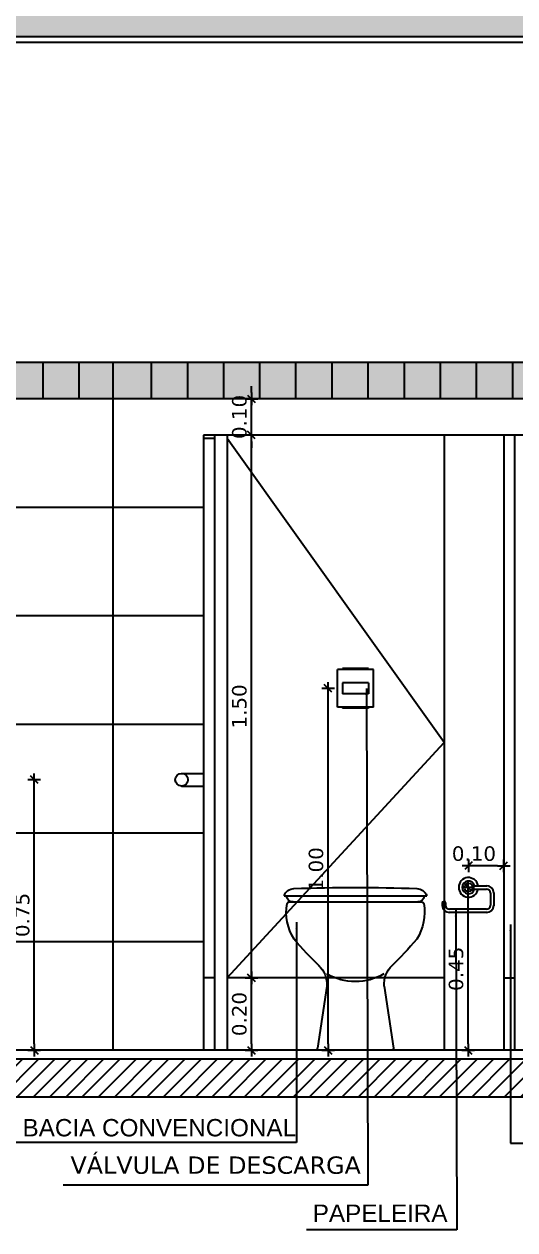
# Model space of a CAD drawing. Extents: x -36 to 357, y 137 to 237.
# Drawn here: x 17.48 to 18.837, y 209.436 to 212.768 of the extents above; entities that cross this region are included whole.
import ezdxf

# ---------------------------------------------------------------- set-up
doc = ezdxf.new("R2010")
doc.units = 0
doc.header["$LTSCALE"] = 0.01
doc.linetypes.add('HIDDEN', pattern=[9.524999999999999, 6.349999999999999, -3.174999999999999])
doc.layers.get('0').update_dxf_attribs({"linetype": 'CONTINUOUS'})
doc.layers.get('DEFPOINTS').update_dxf_attribs({"linetype": 'CONTINUOUS'})
for name, color, linetype in [('01', 1, 'CONTINUOUS'), ('0_HATCH', 1, 'CONTINUOUS'), ('252', 252, 'CONTINUOUS'), ('A-01', 1, 'CONTINUOUS'), ('A-DIV', 3, 'CONTINUOUS'), ('A-HACHURAPARED', 254, 'CONTINUOUS'), ('AR-CORTE', 1, 'CONTINUOUS'), ('AR-DIV', 3, 'CONTINUOUS'), ('ARQ-ALV-CORTE', 3, 'CONTINUOUS'), ('ARQ-CTA-1_025', 1, 'CONTINUOUS'), ('ARQ-HTC', 9, 'CONTINUOUS'), ('ARQ-TXT-1_025', 2, 'CONTINUOUS')]:
    doc.layers.add(name, color=color, linetype=linetype)
doc.styles.add('ESC-50-A20', font='arial.ttf', dxfattribs={"height": 0.1})
doc.styles.add('FNDE Texto Cota 0025', font='verdana.ttf', dxfattribs={"height": 0.04})
doc.dimstyles.new('FNDE 1-0025', dxfattribs={"dimscale": 5, "dimtxt": 0.04, "dimasz": 0.0035, "dimexe": 0.15, "dimexo": 0.15, "dimgap": 0.0025, "dimtad": 1, "dimzin": 1, "dimdsep": 46, "dimtxsty": 'FNDE Texto Cota 0025', "dimblk": 'tic', "dimcen": 0.015, "dimdle": 0.15, "dimse1": 1, "dimse2": 1, "dimclrd": 251, "dimclre": 251, "dimclrt": 256, "dimaunit": 1, "dimadec": 3, "dimazin": 0, "dimtfac": 1, "dimtix": 1, "dimtmove": 2, "dimatfit": 3, "dimfxl": 0.15, "dimtvp": 1, "dimtolj": 1, "dimtzin": 0, "dimarcsym": 0})

# ---------------------------------------------------------------- blocks, each defined once
blk = doc.blocks.new('tic')
at = {"color": 251}
for p, q in [((-1.000000000000003, 0), (0.9999999999999964, 0)), ((0, -1.000000000000021), (0, 0.9999999999999784))]:
    blk.add_line(p, q, dxfattribs=at)
blk.add_line((-0.6000000000000405, -0.600000000000044), (0.6000000000000334, 0.600000000000037))
blk = doc.blocks.new('*D320')
at = {"layer": 'ARQ-CTA-1_025', "color": 251, "lineweight": -2}
blk.add_line((17.50851038023315, 209.9500418997401), (17.50851038023315, 210.6625424258247), dxfattribs=at)
at = {"layer": 'DEFPOINTS', "color": 0}
for p in [(17.50851038023315, 210.6800424258247), (17.53645783694664, 210.6800424258247, -2.000000000000003), (17.53639492210515, 209.9325418997401, -2.004717708835663)]:
    blk.add_point(p, dxfattribs=at)
at = {"layer": 'ARQ-CTA-1_025', "color": 251, "lineweight": -2, "xscale": 0.0175, "yscale": 0.0175, "zscale": 0.0175}
for p, rotation in [((17.50851038023315, 210.6800424258247), 90), ((17.50851038023315, 209.9325418997401), 270)]:
    blk.add_blockref('tic', p, dxfattribs=dict(at, rotation=rotation))
at = {"layer": 'ARQ-CTA-1_025', "insert": (17.47519103839296, 210.3062921627824), "char_height": 0.04, "attachment_point": 5, "rotation": 90, "style": 'FNDE Texto Cota 0025'}
blk.add_mtext('\\A1;0.75', dxfattribs=at)
blk = doc.blocks.new('A$C3F8D7688')
at = {"color": 1, "linetype": 'Continuous'}
for p, q in [((0.1473320877970394, 1.052000015508185), (0.2473320877974032, 1.052000015508185)), ((0.1473320877970394, 0.9480000155082848), (0.1473320877970394, 1.052000015508185)), ((0.1613320877971631, 1.055000015508341), (0.2333320877972795, 1.055000015508341)), ((0.1613320877971631, 1.052000015508185), (0.1613320877971631, 1.055000015508341)), ((0.2333320877972795, 1.052000015508185), (0.2333320877972795, 1.055000015508341)), ((0.2473320877974032, 0.9480000155082848), (0.2473320877974032, 1.052000015508185)), ((0.1613320877971631, 1.015000015508349), (0.2333320877972795, 1.015000015508349)), ((0.1613320877971631, 1.015000015508349), (0.1613320877971631, 0.9850000155081489)), ((0.2333320877972938, 1.015000015508349), (0.2333320877972795, 0.9850000155081489)), ((0.1613320877971631, 0.9850000155081489), (0.2333320877972795, 0.9850000155081489)), ((0.1473320877970394, 0.9480000155083133), (0.2473320877974032, 0.9480000155083133)), ((0.1613320877971631, 0.9480000155083133), (0.1613320877971631, 0.9450000155081568)), ((0.1613320877971631, 0.9450000155081568), (0.2333320877972795, 0.9450000155081568)), ((0.2333320877972795, 0.9480000155083133), (0.2333320877972795, 0.9450000155081568))]:
    blk.add_line(p, q, dxfattribs=at)
for points in [[(0.394663741444603, 0.4267487804429777, 0), (-1.719206466077594e-08, 0.4267487804429777, 0)], [(0.369877380294156, 0.4097697807438863, 0), (0.01327854722740085, 0.4097707473789569, 0)], [(0.3813843802940937, 0.4097697807438863, 0), (0.1973323802938012, 0.4097697807438863, 0)], [(0.117995326760564, 0.1771740155086263, 0), (0.09233732676054274, 0.005341015508292912, 0)], [(0.2766693267608105, 0.1771740155086263, 0), (0.3023273267608317, 0.005341015508292912, 0)], [(0.09747332676053588, 1.550824890728109e-08, 0), (0.2971908488339068, 1.550824890728109e-08, 0)]]:
    blk.add_polyline3d(points, dxfattribs=at)
for centre, radius, start, end in [((0.0283031987603124, 0.4168025062080289), 0.03000000674006334, 92.1181322893877, 160.6375803459313), ((0.1973323267606872, -4.050537860501294), 4.500537876009543, 87.83317333972072, 92.1668266602793), ((0.3663617787610463, 0.416804947208135), 0.02999801512006383, 19.35881469710017, 87.85869609126311), ((0.1467092535939969, 0.3816266570073026), 0.1404167230384729, 170.0807788966037, 212.2086326596807), ((0.02478645029350446, 0.4277713537438785), 0.01800059418003818, 183.2565976443427, 270.0000007946807), ((0.01327854729333922, 0.404771479743772), 0.004998283431010387, 90.00000075559804, 167.9519485249298), ((0.2479622800191947, 0.3816239626464437), 0.140409499567899, 327.7908100609599, 9.920852817209358), ((0.3698773972942035, 0.427770467743926), 0.01800059399003806, 270.0000007946807, 356.7462270111596), ((0.3813865712941151, 0.4047703817437878), 0.004998283454010702, 12.06091980418781, 89.99999924440199), ((0.8593316967621547, 1.012340791510269), 1.090455205002313, 220.3180179972967, 225.7616423042189), ((-0.4646670432407802, 1.012340791510269), 1.090455205002313, 314.2383576957811, 319.6819820027033), ((0.04809177276044352, 0.1824512475086522), 0.07010273237014844, 355.6827725958169, 47.36300520573898), ((0.3465654377609724, 0.1824577315085207), 0.07009435977014891, 132.6373868809005, 184.3230595001348), ((0.1973307547607135, 0.3481933115090214), 0.1585373901003359, 240.1418943978437, 299.9820047993332), ((0.09734087576040906, 0.005012071508190274), 0.005014077794010761, 176.238460441421, 271.6271636970467), ((0.2973224117608595, 0.005013897508206355), 0.00501560779101048, 268.4971357976003, 3.739480102693365)]:
    blk.add_arc(centre, radius, start, end, dxfattribs=at)
blk = doc.blocks.new('A$C10CE5047')
at = {"layer": '01', "ltscale": 10}
for p, q in [((0.08279353464695305, 0.07420196806434376), (0.1230246516061015, 0.07420196806434376)), ((0.08279353464695305, 0.06488858992237923), (0.1221037355035151, 0.06488858992237923)), ((0.1331203567160628, 0.05387196871029687), (0.1331203567160628, 0.02033661150628063)), ((0.1424404182616854, 0.05495027824607135), (0.1424404182616854, 0.01843604370910867)), ((-8.02901922725141e-09, 0.02647974217946825), (-8.02901922725141e-09, 0.02033661150628063)), ((0.009320053515693871, 0.02647974217946825), (0.009320053515693871, 0.02033661150628063)), ((0.1221037355035151, 0.009319990294198277), (0.02033667472824163, 0.009319990294198277)), ((0.1235102996133719, -7.125122891693536e-08), (0.01930979906046559, -7.125122891693536e-08))]:
    blk.add_line(p, q, dxfattribs=at)
blk.add_circle((0.07258687973808264, 0.06954527899336327), 0.01121875917912266, dxfattribs=at)
for centre, radius, start, end in [((0.07258687973808264, 0.06954527899336327), 0.02704010967425463, 9.916578507283619, 350.0834214927152), ((0.07258687973808264, 0.06954527899336327), 0.01754729937717294, 15.38948884446395, 344.6105111555339), ((0.1221037355035151, 0.05387196871029687), 0.02033668275750966, 0, 90), ((0.1221037355035151, 0.05387196871029687), 0.01101662121208541, 0, 90), ((0.004660022743337322, 0.02647974217946825), 0.004660030772719662, 0, 180), ((0.02033667472824163, 0.02033661150628063), 0.02033668275750966, 180, 270), ((0.02033667472824163, 0.02033661150628063), 0.01101662121208541, 180, 270), ((0.1221037355035151, 0.02033661150628063), 0.01101662121208541, 270, 0), ((0.1221037355035151, 0.02033661150628063), 0.02033668275750966, 270, 0)]:
    blk.add_arc(centre, radius, start, end, dxfattribs=at)
blk = doc.blocks.new('*D420')
at = {"layer": 'ARQ-CTA-1_025', "color": 251, "lineweight": -2}
blk.add_line((18.7080640136263, 209.9500418997402), (18.7080640136263, 210.3650418997401), dxfattribs=at)
at = {"layer": 'DEFPOINTS', "color": 0}
for p in [(18.7080640136263, 210.3825418997401), (18.78552397988235, 210.3825418997401, -0.01995276757899866), (18.67105519776895, 209.9325418997402, -0.01995276757899411)]:
    blk.add_point(p, dxfattribs=at)
at = {"layer": 'ARQ-CTA-1_025', "color": 251, "lineweight": -2, "xscale": 0.0175, "yscale": 0.0175, "zscale": 0.0175}
for p, rotation in [((18.7080640136263, 210.3825418997401), 90), ((18.7080640136263, 209.9325418997402), 270)]:
    blk.add_blockref('tic', p, dxfattribs=dict(at, rotation=rotation))
at = {"layer": 'ARQ-CTA-1_025', "insert": (18.67474467178611, 210.1575418997401), "char_height": 0.04, "attachment_point": 5, "rotation": 90, "style": 'FNDE Texto Cota 0025'}
blk.add_mtext('\\A1;0.45', dxfattribs=at)
blk = doc.blocks.new('*D421')
at = {"layer": 'ARQ-CTA-1_025', "color": 251, "lineweight": -2}
blk.add_line((18.32091125753946, 209.9500418997402), (18.32091125753946, 210.9150424258247), dxfattribs=at)
at = {"layer": 'DEFPOINTS', "color": 0}
for p in [(18.12647831428117, 210.9325424258247), (18.32091125753946, 210.9325424258247), (18.26713344976472, 209.9325418997402, -0.01995276757899411)]:
    blk.add_point(p, dxfattribs=at)
at = {"layer": 'ARQ-CTA-1_025', "color": 251, "lineweight": -2, "xscale": 0.0175, "yscale": 0.0175, "zscale": 0.0175}
for p, rotation in [((18.32091125753946, 210.9325424258247), 90), ((18.32091125753946, 209.9325418997402), 270)]:
    blk.add_blockref('tic', p, dxfattribs=dict(at, rotation=rotation))
at = {"layer": 'ARQ-CTA-1_025', "insert": (18.28759191569927, 210.4325421627825), "char_height": 0.04, "attachment_point": 5, "rotation": 90, "style": 'FNDE Texto Cota 0025'}
blk.add_mtext('\\A1;1.00', dxfattribs=at)
blk = doc.blocks.new('*D426')
at = {"layer": 'ARQ-CTA-1_025', "color": 251, "lineweight": -2}
blk.add_line((18.78891449781006, 210.4422760267355), (18.7265760808671, 210.4422760267355), dxfattribs=at)
at = {"layer": 'DEFPOINTS', "color": 0}
for p in [(18.70907608086711, 210.4422760267355), (18.70907608086711, 210.3825418997401, -0.01995276757899866), (18.80641449781006, 210.3921311494597, -0.0199527675789942)]:
    blk.add_point(p, dxfattribs=at)
at = {"layer": 'ARQ-CTA-1_025', "color": 251, "lineweight": -2, "xscale": 0.0175, "yscale": 0.0175, "zscale": 0.0175, "rotation": 180}
blk.add_blockref('tic', (18.70907608086711, 210.4422760267355), dxfattribs=at)
at = {"layer": 'ARQ-CTA-1_025', "color": 251, "lineweight": -2, "xscale": 0.0175, "yscale": 0.0175, "zscale": 0.0175}
blk.add_blockref('tic', (18.80641449781006, 210.4422760267355), dxfattribs=at)
at = {"layer": 'ARQ-CTA-1_025', "insert": (18.72405685731324, 210.4755953685757), "char_height": 0.04, "attachment_point": 5, "style": 'FNDE Texto Cota 0025'}
blk.add_mtext('\\A1;0.10', dxfattribs=at)
blk = doc.blocks.new('*D431')
at = {"layer": 'ARQ-CTA-1_025', "color": 251, "lineweight": -2}
blk.add_line((18.10897458289297, 209.9500408069859), (18.10897458289297, 210.1150408069859), dxfattribs=at)
at = {"layer": 'DEFPOINTS', "color": 0}
for p in [(17.97641449781024, 210.132540806986, -0.01995276757899944), (18.10897458289297, 210.132540806986), (17.97641449781026, 209.9325408069859, -0.01995276757899944)]:
    blk.add_point(p, dxfattribs=at)
at = {"layer": 'ARQ-CTA-1_025', "color": 251, "lineweight": -2, "xscale": 0.0175, "yscale": 0.0175, "zscale": 0.0175}
for p, rotation in [((18.10897458289297, 210.132540806986), 90), ((18.10897458289297, 209.9325408069859), 270)]:
    blk.add_blockref('tic', p, dxfattribs=dict(at, rotation=rotation))
at = {"layer": 'ARQ-CTA-1_025', "insert": (18.07564180921933, 210.0325408069859), "char_height": 0.04, "attachment_point": 5, "rotation": 90, "style": 'FNDE Texto Cota 0025'}
blk.add_mtext('\\A1;0.20', dxfattribs=at)
blk = doc.blocks.new('*D432')
at = {"layer": 'ARQ-CTA-1_025', "color": 251, "lineweight": -2}
blk.add_line((18.10897458289297, 210.150040806986), (18.10897458289297, 211.6150418997401), dxfattribs=at)
at = {"layer": 'DEFPOINTS', "color": 0}
for p in [(18.00641449781021, 211.6325418997401, -0.01995276757899445), (18.10897458289297, 211.6325418997401), (18.00641449780967, 210.132540806986, -0.01995276757899944)]:
    blk.add_point(p, dxfattribs=at)
at = {"layer": 'ARQ-CTA-1_025', "color": 251, "lineweight": -2, "xscale": 0.0175, "yscale": 0.0175, "zscale": 0.0175}
for p, rotation in [((18.10897458289297, 211.6325418997401), 90), ((18.10897458289297, 210.132540806986), 270)]:
    blk.add_blockref('tic', p, dxfattribs=dict(at, rotation=rotation))
at = {"layer": 'ARQ-CTA-1_025', "insert": (18.07565524105277, 210.882541353363), "char_height": 0.04, "attachment_point": 5, "rotation": 90, "style": 'FNDE Texto Cota 0025'}
blk.add_mtext('\\A1;1.50', dxfattribs=at)
blk = doc.blocks.new('*D433')
at = {"layer": 'ARQ-CTA-1_025', "color": 251, "lineweight": -2}
for p, q in [((18.10897458289297, 211.7500408069575), (18.10897458289297, 211.7675408069574)), ((18.10897458289297, 211.6325418997401), (18.10897458289297, 211.7325408069574)), ((18.10897458289297, 211.6150418997401), (18.10897458289297, 211.5975418997401))]:
    blk.add_line(p, q, dxfattribs=at)
at = {"layer": 'DEFPOINTS', "color": 0}
for p in [(18.04232690942991, 211.7325408069574), (18.10897458289297, 211.7325408069574), (18.04232690942991, 211.6325418997401, -0.01995276757899445)]:
    blk.add_point(p, dxfattribs=at)
at = {"layer": 'ARQ-CTA-1_025', "color": 251, "lineweight": -2, "xscale": 0.0175, "yscale": 0.0175, "zscale": 0.0175}
for p, rotation in [((18.10897458289297, 211.7325408069574), 270), ((18.10897458289297, 211.6325418997401), 90)]:
    blk.add_blockref('tic', p, dxfattribs=dict(at, rotation=rotation))
at = {"layer": 'ARQ-CTA-1_025', "insert": (18.07565524105277, 211.6825413533488), "char_height": 0.04, "attachment_point": 5, "rotation": 90, "style": 'FNDE Texto Cota 0025'}
blk.add_mtext('\\A1;0.10', dxfattribs=at)

msp = doc.modelspace()

# ---------------------------------------------------------------- hatches: boundary and pattern name
at = {"layer": '01'}
h = msp.add_hatch(dxfattribs=at)
h.set_pattern_fill('ANSI31', color=251, scale=0.01)
h.set_pattern_definition([(45, (-30.25162748698211, 202.2322338871249), (-0.02245064030267288, 0.02245064030267288), [])])
h.paths.add_polyline_path([(16.47668058570447, 209.9075408069587), (20.92668058570409, 209.9075408069587), (20.92668058570409, 209.8027298965035), (16.47668058570447, 209.8027298965035)])
at = {"layer": '0_HATCH'}
msp.add_hatch(color=160, dxfattribs=at).paths.add_polyline_path([(16.47668166494826, 211.8325408069616), (20.92668058570414, 211.8325408069616), (20.92668058570414, 211.7325408069574), (16.47668166494826, 211.7325408069574)])
h = msp.add_hatch(dxfattribs=at)
h.set_pattern_fill('ANGLE', color=251)
h.set_pattern_definition([(0, (3.391740010399356, -10.49770428171772), (0, 6.985), [5.08, -1.905]), (90, (3.391740010399356, -10.49770428171772), (-6.985, 4.277078946022131e-16), [5.08, -1.905])])
h.paths.add_polyline_path([(18.80641449781008, 211.6325418997402), (18.83641449781002, 211.6325418997402), (18.83641449781, 210.132540806986), (18.80641449781005, 210.132540806986)])
at = {"layer": 'ARQ-HTC'}
h = msp.add_hatch(dxfattribs=at)
h.set_pattern_fill('AR-CONC', color=251, scale=0.001, style=0)
h.set_pattern_definition([(49.99999999999999, (3.391740010399356, -10.49770428171772), (0.182184668996004, -0.01593908553890309), [0.01905, -0.20955]), (355, (3.391740010399356, -10.49770428171772), (-0.03524342142496934, 0.1910568452390352), [0.01524, -0.16764058417]), (100.4514447, (3.406922017399356, -10.49903253521771), (0.1469412470903533, 0.1751177519121951), [0.01619000879999996, -0.1780902445999997]), (46.18420000000002, (3.391740010399356, -10.44690428171771), (0.2710790408921299, -0.04204232793272715), [0.02857499999999996, -0.3143249999999994]), (96.63555760999992, (3.414329910399356, -10.4504077817177), (0.237404134051503, 0.2474261245977215), [0.02428502314, -0.26713560816]), (351.1841511700001, (3.391740010399356, -10.44690428171771), (0.237404134064977, 0.2474261245855326), [0.02285996707, -0.25145973192]), (21, (3.417140010399358, -10.45960428171773), (0.1516143912691325, -0.1022651981870876), [0.01905, -0.20955]), (326.0000000000001, (3.417140010399358, -10.45960428171773), (0.06180202834764707, 0.1841879661223193), [0.01524, -0.16764]), (71.45144499999999, (3.429774542999358, -10.46812638161771), (0.2134164192787162, 0.08192276888590524), [0.0161900088, -0.1780899376]), (37.50000000000001, (3.391740010399356, -10.49770428171772), (0.003088603250591816, 0.0845550388731531), [0, -0.165608, 0, -0.17018, 0, -0.168275]), (7.499999999999999, (3.391740010399356, -10.49770428171772), (0.06681966251030574, 0.1001805748181195), [0, -0.09702799999999999, 0, -0.161798, 0, -0.06413500000000001]), (327.5, (3.335098010399356, -10.49770428171772), (0.1355905951668714, -0.005728743992673458), [0, -0.0635, 0, -0.19812, 0, -0.26289]), (317.5, (3.309698010399355, -10.49770428171772), (0.148129181386018, 0.02542649103333302), [0, -0.08255, 0, -0.131572, 0, -0.18669])])
h.paths.add_polyline_path([(16.34168143111236, 212.8475418997401), (21.06168058570425, 212.8475418997401), (21.06168058570425, 212.4975418997401), (20.94168113894885, 212.4975418997401), (20.94168113894885, 212.7325418997401), (16.46168143111212, 212.7325418997402), (16.46168143111212, 212.4975419177669), (16.341681431112, 212.4975418997401)])

# ---------------------------------------------------------------- linework, layer by layer
at = {"layer": '01'}
msp.add_line((20.92668028492333, 212.7175418997401, 0.002857018893667511), (16.47667865816238, 212.7175418997402, 0.03975003635834497), dxfattribs=at)
at = {"layer": '252', "color": 251}
for p, q in [((20.92668058570414, 211.8325408069616), (16.47668130520035, 211.8325408069616)), ((17.53301212339975, 211.7325408069574, 13.54951257659024), (17.53301212339973, 211.8325408069612, 13.54951257659024)), ((17.63301212344869, 211.7325408069574, 13.54951257659025), (17.63301212344866, 211.8325408069612, 13.54951257659025)), ((17.72668058570413, 209.9325418997402, 0.01935578952146333), (17.7266805857041, 211.8325408069616, -2.253693783518767)), ((17.83301212335088, 211.7325408069574, 13.54951257659024), (17.83301212335079, 211.8325408069612, 13.54951257659024)), ((17.93301212339976, 211.7325408069574, 13.54951257659024), (17.93301212339973, 211.8325408069612, 13.54951257659024)), ((18.03301212339971, 211.7325408069574, 13.54951257659024), (18.0330121233997, 211.8325408069612, 13.54951257659024)), ((18.13210761796575, 211.7325408069574, 11.29191166800324), (18.13210761796575, 211.8325408069612, 11.29191166800324)), ((18.23210761801466, 211.7325408069574, 11.29191166800324), (18.23210761801469, 211.8325408069612, 11.29191166800324)), ((18.3321076180147, 211.7325408069574, 11.29191166800326), (18.33210761801466, 211.8325408069616, 11.29191166800326)), ((18.43210761806361, 211.7325408069574, 11.29191166800326), (18.43210761806359, 211.8325408069616, 11.29191166800326)), ((18.53210761806357, 211.7325408069574, 11.29191166800326), (18.53210761806356, 211.8325408069616, 11.29191166800326)), ((18.63120311262962, 211.7325408069574, 9.034310759416257), (18.63120311262962, 211.8325408069616, 9.034310759416257)), ((18.73120311267853, 211.7325408069574, 9.034310759416261), (18.73120311267855, 211.8325408069616, 9.034310759416261)), ((18.83120311267848, 211.7325408069574, 9.034310759416261), (18.83120311267846, 211.8325408069616, 9.034310759416261)), ((20.92668058570415, 211.7325408069574), (16.47668166494826, 211.7325408069574)), ((17.97641449781026, 211.4325418997401, -0.01995276757899368), (16.48024371061383, 211.4325418997402)), ((17.97641449781026, 211.1325418997401, -0.01995276757899368), (16.48024371061383, 211.1325418997401)), ((17.97641449781026, 210.8325418997401, -0.01995276757899368), (16.48024371061383, 210.8325418997401)), ((17.97641449781026, 210.5325418997401, -0.01995276757899368), (16.48024371061383, 210.5325418997401)), ((17.97641449781026, 210.2325418997401, -0.01995276757899368), (17.05586915357793, 210.2325418997401, -0.007676477026756653))]:
    msp.add_line(p, q, dxfattribs=at)
at = {"layer": 'A-01'}
for p, q in [((17.97641449781029, 211.6325418997401, -0.01995276757899445), (17.97641449781029, 211.6225408069574)), ((17.98641449781114, 211.6325418997401, -0.01995276757899445), (17.97641449781029, 211.6325418997401, -0.01995276757899445)), ((18.00641449781021, 211.6325418997401, -0.01995276757899445), (17.98641449781114, 211.6325418997401, -0.01995276757899445)), ((18.00641449781021, 211.6325418997401, -0.01995276757899445), (18.00641449781021, 211.6225408069574)), ((17.97641449781024, 210.132540806986, -0.01995276757899944), (17.97641449781026, 209.9325408069859, -0.01995276757899944)), ((18.0064144978097, 210.132540806986, -0.01995276757899944), (18.00641449780967, 209.932540806986, -0.01995276757899944))]:
    msp.add_line(p, q, dxfattribs=at)
at = {"layer": 'A-DIV', "color": 5}
for p, q in [((18.00641449780973, 211.6225418997402, -0.01995276757899445), (17.97641449781032, 211.6225418997402, -0.01995276757899445)), ((17.97641449781032, 211.6225418997402, -0.01995276757899445), (17.97641449781029, 210.132540806986, -0.01995276757899944)), ((18.00641449780973, 211.6225418997402, -0.01995276757899445), (18.0064144978097, 210.132540806986, -0.01995276757899944)), ((18.00641449780967, 210.132540806986, -0.01995276757899944), (17.97641449781026, 210.132540806986, -0.01995276757899944))]:
    msp.add_line(p, q, dxfattribs=at)
at = {"layer": 'A-HACHURAPARED', "color": 2}
msp.add_line((18.04232690942991, 211.6325418997401, -0.01995276757899445), (18.00641449781021, 211.6325418997401, -0.01995276757899445), dxfattribs=at)
at = {"layer": 'A-HACHURAPARED', "color": 2, "linetype": 'HIDDEN', "ltscale": 30}
for p, q in [((18.04194571569634, 211.6325418997401, -0.01995276757899445), (18.04194571569631, 209.9325418997402, -0.01995276757899411)), ((18.64194571569648, 211.6325418997401, -0.01995276757899445), (18.64194571569622, 209.9325418997402, -0.01995276757899411)), ((18.87194571569604, 211.6325418997402, -0.01995276757899445), (18.64232690942982, 211.6325418997401, -0.01995276757899445))]:
    msp.add_line(p, q, dxfattribs=at)
at = {"layer": 'A-HACHURAPARED', "color": 1, "linetype": 'HIDDEN', "ltscale": 30}
for p, q in [((18.64194571569625, 211.6325418997401, -0.01995276757899445), (18.04194571569634, 211.6325418997401, -0.01995276757899445)), ((18.64194571569622, 210.1325418997402, -0.01995276757899411), (18.04194571569631, 210.1325418997402, -0.01995276757899411))]:
    msp.add_line(p, q, dxfattribs=at)
at = {"layer": 'A-HACHURAPARED', "color": 252, "linetype": 'HIDDEN', "ltscale": 30}
for p, q in [((18.64194571569635, 210.7825418997401, -0.01995276757899428), (18.04194571569634, 211.6225418997402, -0.01995276757899445)), ((18.04194571569631, 210.1325418997402, -0.01995276757899411), (18.64194571569635, 210.7825418997401, -0.01995276757899428))]:
    msp.add_line(p, q, dxfattribs=at)
at = {"layer": 'AR-CORTE'}
for p, q in [((17.91590216537714, 210.6975424258246, -0.01995276757899411), (17.97841449781027, 210.6975424258246, -0.01995276757899411)), ((17.91590216537714, 210.6625424258248, -0.01995276757899411), (17.97841449781027, 210.6625424258248, -0.01995276757899411))]:
    msp.add_line(p, q, dxfattribs=at)
at = {"layer": 'AR-CORTE', "color": 2}
msp.add_line((20.92668058570409, 209.9325418997401, -0.05929718871839949), (16.48024371061383, 209.9325418997402), dxfattribs=at)
at = {"layer": 'AR-CORTE'}
msp.add_circle((17.91590216537714, 210.6800424258247, -0.01995276757899411), 0.0175, dxfattribs=at)
at = {"layer": 'AR-DIV'}
for p, q in [((18.80641449781008, 211.6325418997401, -0.01995276757899445), (18.80641449781005, 209.9325418997402, -0.01995276757899411)), ((18.83641449781002, 211.6325418997401, -0.01995276757899445), (18.83641449780999, 209.9325418997402, -0.01995276757899411)), ((18.80641449781005, 210.132540806986, -0.01995276757899944), (18.83641449781, 210.132540806986, -0.01995276757899944))]:
    msp.add_line(p, q, dxfattribs=at)
at = {"layer": 'ARQ-ALV-CORTE'}
for p, q in [((20.94168113894885, 212.7325418997401, 0.002732653372940444), (16.46168143111212, 212.7325418997402, 0.03987437180940627)), ((20.92668058570409, 209.9075408069587), (16.47668058570447, 209.9075408069587)), ((20.92668058570409, 209.8027298965035), (16.47668058570447, 209.8027298965035))]:
    msp.add_line(p, q, dxfattribs=at)

# ---------------------------------------------------------------- block references
at = {"color": 1, "xscale": -1}
msp.add_blockref('A$C3F8D7688', (18.59374658560727, 209.9325418842319, -0.01995276757899411), dxfattribs=at)
at = {"layer": '01', "ltscale": 10}
msp.add_blockref('A$C10CE5047', (18.63648920112902, 210.3129966207467, -0.01995276757899866), dxfattribs=at)

# ---------------------------------------------------------------- texts
at = {"layer": 'ARQ-TXT-1_025', "char_height": 0.048, "attachment_point": 1, "style": 'ESC-50-A20'}
for s, insert, width in [('\\pi0.1434;BACIA CONVENCIONAL', (17.33260841646769, 209.7424904344895, 0.04148793866388849), 0.8925028582810342), ('PAPELEIRA', (18.2784020434325, 209.50617782564, 7.93585589925691e-05), 0.6639552968818521)]:
    msp.add_mtext(s, dxfattribs=dict(at, insert=insert, width=width))
at = {"layer": 'ARQ-TXT-1_025', "insert": (17.60857401620545, 209.6390894389913, 0.0593711761901471), "char_height": 0.048, "attachment_point": 1, "style": 'ESC-50-A20'}
msp.add_mtext_dynamic_manual_height_columns('{\\fVerdana|b0|i0|c0|p34;VÁLVULA DE DESCARGA}', width=0.8723172310608618, gutter_width=0.5, heights=[0], dxfattribs=at)

# ---------------------------------------------------------------- dimensions: what is measured, and where the dimension line sits
at = {"layer": 'ARQ-CTA-1_025'}
for base, p1, p2, picture, middle in [((18.10897458289297, 211.7325408069574), (18.04232690942991, 211.6325418997401, -0.01995276757899445), (18.04232690942991, 211.7325408069574), '*D433', (18.07565524105277, 211.6825413533488)), ((18.10897458289297, 211.6325418997401), (18.00641449780967, 210.132540806986, -0.01995276757899944), (18.00641449781021, 211.6325418997401, -0.01995276757899445), '*D432', (18.07565524105277, 210.882541353363)), ((18.32091125753946, 210.9325424258247), (18.26713344976472, 209.9325418997402, -0.01995276757899411), (18.12647831428117, 210.9325424258247), '*D421', (18.28759191569927, 210.4325421627825)), ((17.50851038023315, 210.6800424258247), (17.53639492210515, 209.9325418997401, -2.004717708835663), (17.53645783694664, 210.6800424258247, -2.000000000000003), '*D320', (17.47519103839296, 210.3062921627824)), ((18.7080640136263, 210.3825418997401), (18.67105519776895, 209.9325418997402, -0.01995276757899411), (18.78552397988235, 210.3825418997401, -0.01995276757899866), '*D420', (18.67474467178611, 210.1575418997401)), ((18.10897458289297, 210.132540806986), (17.97641449781026, 209.9325408069859, -0.01995276757899944), (17.97641449781024, 210.132540806986, -0.01995276757899944), '*D431', (18.07564180921933, 210.0325408069859))]:
    dim = msp.add_linear_dim(base=base, p1=p1, p2=p2, angle=90, dimstyle='FNDE 1-0025', dxfattribs=at)
    dim.commit()
    dim.dimension.update_dxf_attribs({"geometry": picture, "text_midpoint": middle})
dim = msp.add_linear_dim(base=(18.70907608086711, 210.4422760267355), p1=(18.80641449781006, 210.3921311494597, -0.0199527675789942), p2=(18.70907608086711, 210.3825418997401, -0.01995276757899866), angle=180, dimstyle='FNDE 1-0025', dxfattribs=at)
dim.commit()
dim.dimension.update_dxf_attribs({"geometry": '*D426', "text_midpoint": (18.72405685731324, 210.4755953685757), "dimtype": 160})

# ---------------------------------------------------------------- leaders
at = {"layer": '01', "color": 3, "ltscale": 10}
for points in [[(18.42697164672644, 210.9317386081676, 2.645285299752304e-05), (18.43046644613004, 209.5597502962546, 2.645285299752304e-05), (17.58795488741195, 209.5597502962546, 2.645285299752304e-05)], [(18.67375822244894, 210.3199688532979, 2.645285299752304e-05), (18.67725302185253, 209.4361283961266, 2.645285299752304e-05), (18.26132957001969, 209.4361283961266, 2.645285299752304e-05)], [(18.23347699965008, 210.2860665449874, 2.645285299752304e-05), (18.23347699965008, 209.6773117931155, 2.645285299752304e-05), (17.43651855487284, 209.6773117931155, 2.645285299752304e-05)], [(18.82499116545652, 210.2800610116956, 2.645285299752304e-05), (18.82499116545652, 209.6758050738693, 2.645285299752304e-05), (19.87525879687056, 209.6758050738693, 2.645285299752304e-05)]]:
    msp.add_leader(points, dimstyle='FNDE 1-0025', override={"dimtad": 0, "dimlfac": 100, "dimclrd": 252, "dimclre": 252}, dxfattribs=at)

doc.saveas('drawing.dxf')
